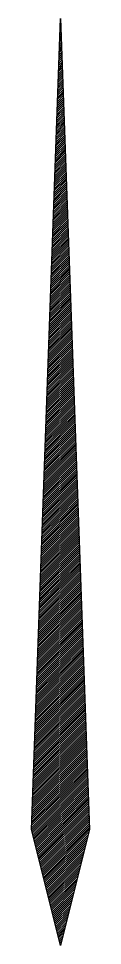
# Model space of a CAD drawing. Header units: inches. Extents: x -2.5 to 2.5, y -10 to 70.
import ezdxf

# ---------------------------------------------------------------- set-up
doc = ezdxf.new("R2010")
doc.units = ezdxf.units.IN
doc.header["$MEASUREMENT"] = 0

msp = doc.modelspace()

# ---------------------------------------------------------------- hatches: boundary and pattern name
h = msp.add_hatch()
h.set_pattern_fill('ANSI31', color=40)
h.paths.add_polyline_path([(0, 70), (-2.5, 0), (0, -10), (2.5, 0)])

# ---------------------------------------------------------------- linework, layer by layer
at = {"color": 40}
msp.add_lwpolyline([(0, -10), (-2.5, 0), (0, 70), (2.5, 0), (0, -10)], dxfattribs=at)

doc.saveas('drawing.dxf')
